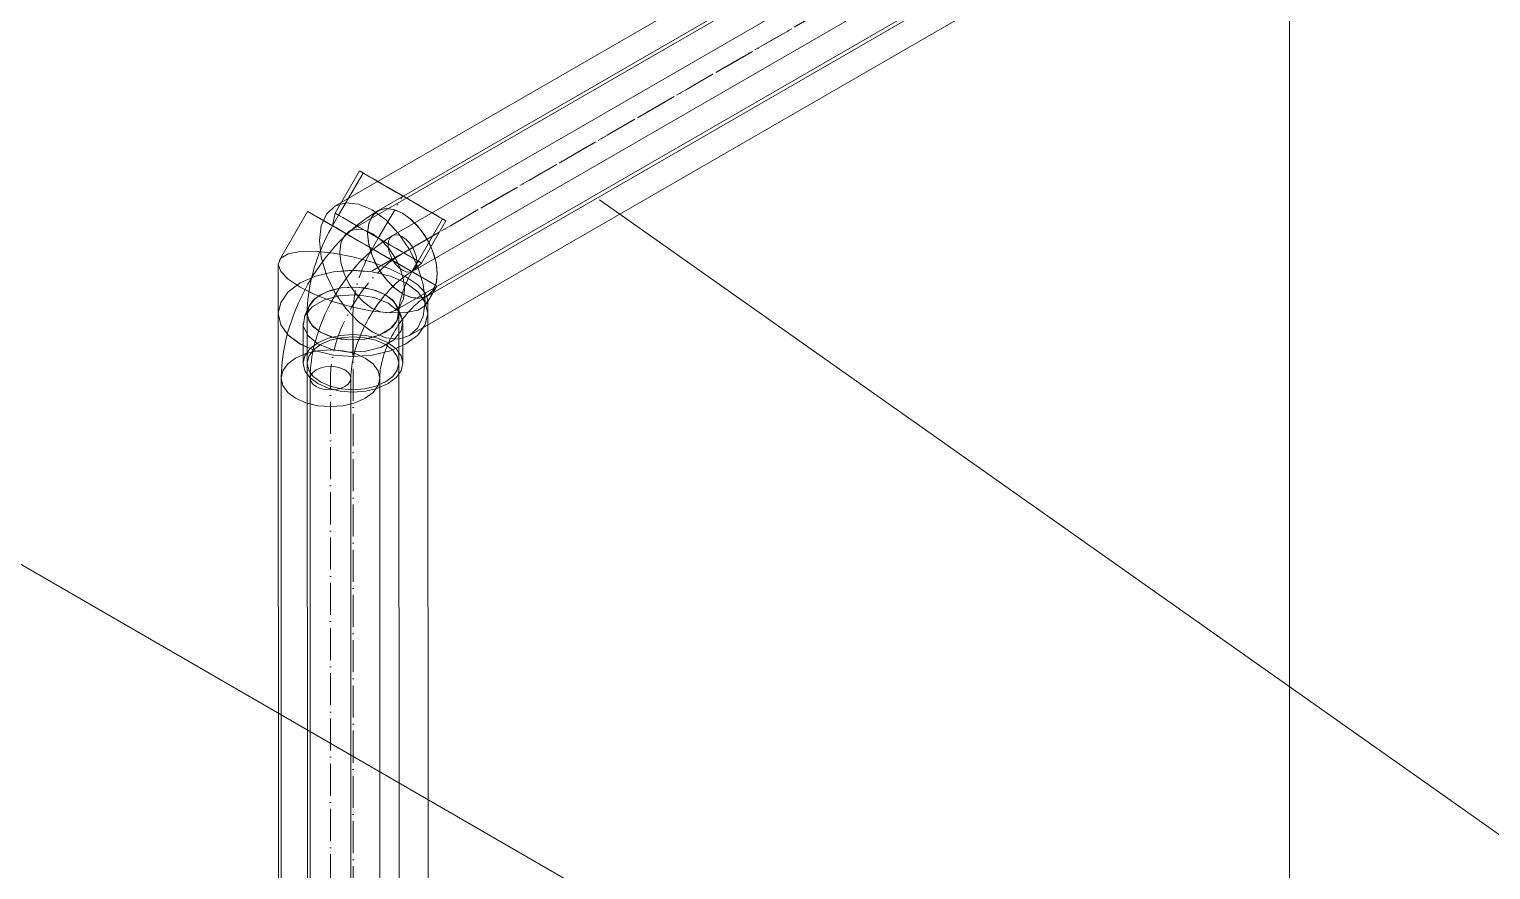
# Model space of a CAD drawing. Header units: millimetres. Extents: x -88595 to 880822, y -1054509 to -148035.
# Drawn here: x 394655.4 to 395111, y -313575 to -313313 of the extents above; entities that cross this region are included whole.
import ezdxf

# ---------------------------------------------------------------- set-up
doc = ezdxf.new("R2010")
doc.units = ezdxf.units.MM
doc.linetypes.add('$12$ADSK_Осевая', pattern=[14, 10, -2, 0, -2])
doc.linetypes.add('$13$ADSK_Осевая', pattern=[14, 10, -2, 0, -2])
for name, color, linetype, lineweight in [('Изоляция', 7, 'Continuous', 18), ('Марки', 7, 'Continuous', 20), ('Оборудование', 7, 'Continuous', 18), ('Трубопровод', 7, 'Continuous', 18), ('Трубопроводы', 7, 'Continuous', 18)]:
    doc.layers.add(name, color=color, linetype=linetype, lineweight=lineweight)

# ---------------------------------------------------------------- blocks, each defined once
blk = doc.blocks.new('$0$ADSK_МедьПайка_Отвод-гнутая труба - Отвод _гнутая труба_-V2-В_ОВ3_4')
at = {"layer": 'Трубопроводы', "color": 190, "true_color": 0x8000ff}
for points in [[(20795.14, 11584.79, 0), (20794.05, 11584.14, 0), (20792.98, 11583.45, 0), (20791.92, 11582.71, 0), (20790.88, 11581.94, 0), (20789.85, 11581.13, 0), (20788.83, 11580.28, 0), (20787.83, 11579.4, 0), (20786.85, 11578.48, 0), (20785.89, 11577.53, 0), (20784.94, 11576.54, 0), (20784.01, 11575.53, 0), (20783.1, 11574.48, 0), (20782.22, 11573.41, 0), (20781.35, 11572.31, 0), (20780.51, 11571.19, 0), (20779.69, 11570.05, 0), (20778.9, 11568.88, 0), (20778.13, 11567.69, 0), (20777.39, 11566.48, 0), (20776.68, 11565.26, 0), (20776, 11564.02, 0), (20775.34, 11562.76, 0), (20774.72, 11561.5, 0), (20774.13, 11560.22, 0), (20773.57, 11558.93, 0), (20773.04, 11557.63, 0), (20772.55, 11556.33, 0), (20772.09, 11555.02, 0), (20771.66, 11553.71, 0), (20771.27, 11552.4, 0), (20770.92, 11551.09, 0), (20770.61, 11549.78, 0), (20770.33, 11548.47, 0), (20770.09, 11547.16, 0), (20769.9, 11545.86, 0), (20769.74, 11544.57, 0), (20769.62, 11543.29, 0), (20769.55, 11542.01, 0), (20769.51, 11540.74, 0), (20769.51, 11540.4, 0)], [(20798.31, 11574.11, 0), (20797.15, 11574.95, 0), (20796.07, 11576.1, 0), (20795.14, 11577.46, 0), (20794.42, 11578.94, 0), (20793.97, 11580.45, 0), (20793.82, 11581.88, 0), (20793.97, 11583.14, 0), (20794.42, 11584.13, 0), (20795.14, 11584.79, 0), (20796.07, 11585.08, 0), (20797.15, 11584.97, 0), (20798.31, 11584.47, 0)], [(20798.31, 11584.47, 0), (20799.47, 11583.63, 0), (20800.56, 11582.48, 0), (20801.49, 11581.12, 0), (20802.2, 11579.64, 0), (20802.65, 11578.13, 0), (20802.8, 11576.7, 0), (20802.65, 11575.44, 0), (20802.2, 11574.45, 0), (20801.49, 11573.79, 0), (20800.56, 11573.5, 0), (20799.47, 11573.61, 0), (20798.31, 11574.11, 0)], [(20801.49, 11573.79, 0), (20800.77, 11573.36, 0), (20800.05, 11572.9, 0), (20799.32, 11572.39, 0), (20798.59, 11571.85, 0), (20797.85, 11571.27, 0), (20797.11, 11570.65, 0), (20796.38, 11570, 0), (20795.65, 11569.32, 0), (20794.92, 11568.6, 0), (20794.2, 11567.85, 0), (20793.49, 11567.07, 0), (20792.79, 11566.27, 0), (20792.1, 11565.43, 0), (20791.42, 11564.58, 0), (20790.76, 11563.69, 0), (20790.12, 11562.79, 0), (20789.49, 11561.87, 0), (20788.88, 11560.93, 0), (20788.3, 11559.97, 0), (20787.73, 11559, 0), (20787.19, 11558.02, 0), (20786.67, 11557.02, 0), (20786.18, 11556.02, 0), (20785.71, 11555.01, 0), (20785.27, 11554, 0), (20784.86, 11552.99, 0), (20784.48, 11551.97, 0), (20784.12, 11550.96, 0), (20783.79, 11549.96, 0), (20783.5, 11548.96, 0), (20783.23, 11547.96, 0), (20783, 11546.98, 0), (20782.79, 11546.02, 0), (20782.62, 11545.07, 0), (20782.48, 11544.13, 0), (20782.37, 11543.22, 0), (20782.28, 11542.33, 0), (20782.23, 11541.46, 0), (20782.21, 11540.63, 0), (20782.21, 11540.4, 0)], [(20771.37, 11537.81, 0), (20770.36, 11538.57, 0), (20769.73, 11539.46, 0), (20769.51, 11540.4, 0), (20769.73, 11541.35, 0), (20770.36, 11542.24, 0), (20771.37, 11543, 0), (20772.69, 11543.58, 0), (20774.22, 11543.95, 0), (20775.86, 11544.07, 0), (20777.5, 11543.95, 0), (20779.04, 11543.58, 0), (20780.35, 11543, 0)], [(20780.35, 11543, 0), (20781.36, 11542.24, 0), (20781.99, 11541.35, 0), (20782.21, 11540.4, 0), (20781.99, 11539.46, 0), (20781.36, 11538.57, 0), (20780.35, 11537.81, 0), (20779.04, 11537.23, 0), (20777.5, 11536.86, 0), (20775.86, 11536.74, 0), (20774.22, 11536.86, 0), (20772.69, 11537.23, 0), (20771.37, 11537.81, 0)]]:
    blk.add_polyline3d(points, dxfattribs=at)
blk = doc.blocks.new('$0$ADSK_МедьПайка_Отвод - Отвод медный под пайку двухраструбный-3268049-В_ОВ3_4')
at = {"layer": 'Трубопроводы', "color": 134, "true_color": 0x00a6a6}
for p, q in [((20778.85, 11601.51), (20771.25, 11588.35)), ((20779.95, 11600.87), (20772.35, 11587.71)), ((20771.25, 11588.35), (20770.45, 11584.42)), ((20772.35, 11587.71), (20770.45, 11584.42)), ((20797.1, 11573.43), (20804.7, 11586.59)), ((20798.2, 11572.79), (20805.8, 11585.95)), ((20795.2, 11570.13), (20797.1, 11573.43)), ((20795.2, 11570.13), (20798.2, 11572.79)), ((20762.94, 11559.04), (20761.71, 11556.11)), ((20762.54, 11557.09), (20762.54, 11553.98)), ((20791.94, 11556.11), (20790.71, 11559.04)), ((20791.11, 11553.98), (20791.11, 11557.09)), ((20761.27, 11553.98), (20761.27, 11541.57)), ((20762.54, 11553.98), (20762.54, 11541.57)), ((20791.11, 11541.57), (20791.11, 11553.98)), ((20792.38, 11541.57), (20792.38, 11553.98))]:
    blk.add_line(p, q, dxfattribs=at)
for points in [[(20800.1, 11589.24, 0), (20796.99, 11591.04, 0), (20793.56, 11593.02, 0), (20790.05, 11595.05, 0), (20786.69, 11596.99, 0), (20783.71, 11598.7, 0), (20781.33, 11600.08, 0), (20779.69, 11601.03, 0), (20778.91, 11601.48, 0), (20779.05, 11601.4, 0), (20780.09, 11600.8, 0), (20781.97, 11599.71, 0), (20784.55, 11598.22, 0)], [(20785.18, 11597.86, 0), (20782.81, 11599.22, 0), (20781.09, 11600.22, 0), (20780.13, 11600.77, 0), (20780.01, 11600.84, 0), (20780.72, 11600.43, 0), (20782.22, 11599.56, 0), (20784.42, 11598.3, 0), (20787.15, 11596.72, 0), (20790.23, 11594.94, 0), (20793.46, 11593.08, 0), (20796.61, 11591.26, 0), (20799.47, 11589.61, 0)], [(20784.55, 11598.22, 0), (20787.66, 11596.43, 0), (20791.09, 11594.45, 0), (20794.6, 11592.42, 0), (20797.96, 11590.48, 0), (20800.94, 11588.76, 0), (20803.32, 11587.38, 0), (20804.96, 11586.44, 0), (20805.74, 11585.99, 0), (20805.6, 11586.07, 0), (20804.56, 11586.67, 0), (20802.68, 11587.75, 0), (20800.1, 11589.24, 0)], [(20799.47, 11589.61, 0), (20801.84, 11588.24, 0), (20803.56, 11587.24, 0), (20804.52, 11586.69, 0), (20804.64, 11586.62, 0), (20803.93, 11587.03, 0), (20802.43, 11587.9, 0), (20800.23, 11589.17, 0), (20797.5, 11590.74, 0), (20794.42, 11592.52, 0), (20791.19, 11594.39, 0), (20788.04, 11596.21, 0), (20785.18, 11597.86, 0)], [(20776.95, 11585.06, 0), (20773.65, 11586.96, 0), (20771.7, 11588.09, 0), (20771.31, 11588.31, 0), (20772.54, 11587.6, 0), (20775.24, 11586.04, 0), (20779.09, 11583.82, 0), (20783.62, 11581.21, 0), (20788.27, 11578.52, 0), (20792.5, 11576.08, 0)], [(20762.54, 11557.09, 0), (20762.56, 11558.53, 0), (20762.64, 11559.97, 0), (20762.76, 11561.4, 0), (20762.92, 11562.84, 0), (20763.13, 11564.27, 0), (20763.38, 11565.7, 0), (20763.66, 11567.12, 0), (20763.99, 11568.54, 0), (20764.36, 11569.96, 0), (20764.77, 11571.37, 0), (20765.21, 11572.77, 0), (20765.69, 11574.16, 0), (20766.2, 11575.54, 0), (20766.75, 11576.92, 0), (20767.33, 11578.28, 0), (20767.95, 11579.63, 0), (20768.6, 11580.97, 0), (20769.28, 11582.29, 0), (20769.99, 11583.6, 0), (20770.45, 11584.42, 0)], [(20789.97, 11573.15, 0), (20786.08, 11575.4, 0), (20781.8, 11577.87, 0), (20777.65, 11580.27, 0), (20774.12, 11582.3, 0), (20771.64, 11583.74, 0), (20770.51, 11584.39, 0), (20770.86, 11584.18, 0), (20772.66, 11583.15, 0), (20775.68, 11581.4, 0)], [(20789.97, 11573.15, 0), (20787.11, 11574.8, 0), (20783.96, 11576.62, 0), (20780.73, 11578.49, 0), (20777.65, 11580.27, 0), (20774.92, 11581.84, 0), (20772.72, 11583.11, 0), (20771.22, 11583.98, 0), (20770.51, 11584.39, 0), (20770.63, 11584.32, 0), (20771.59, 11583.76, 0), (20773.31, 11582.77, 0), (20775.68, 11581.4, 0)], [(20792.5, 11576.08, 0), (20795.79, 11574.18, 0), (20797.75, 11573.05, 0), (20798.14, 11572.82, 0), (20796.91, 11573.53, 0), (20794.21, 11575.09, 0), (20790.36, 11577.31, 0), (20785.84, 11579.93, 0), (20781.18, 11582.62, 0), (20776.95, 11585.06, 0)], [(20775.68, 11581.4, 0), (20779.57, 11579.16, 0), (20783.84, 11576.69, 0), (20788, 11574.29, 0), (20791.53, 11572.25, 0), (20794.01, 11570.82, 0), (20795.14, 11570.16, 0), (20794.79, 11570.37, 0), (20792.99, 11571.41, 0), (20789.97, 11573.15, 0)], [(20775.68, 11581.4, 0), (20778.54, 11579.75, 0), (20781.69, 11577.93, 0), (20784.92, 11576.07, 0), (20788, 11574.29, 0), (20790.73, 11572.71, 0), (20792.93, 11571.45, 0), (20794.43, 11570.58, 0), (20795.14, 11570.16, 0), (20795.02, 11570.24, 0), (20794.06, 11570.79, 0), (20792.34, 11571.78, 0), (20789.97, 11573.15, 0)], [(20791.11, 11557.09, 0), (20791.12, 11557.56, 0), (20791.14, 11558.06, 0), (20791.19, 11558.6, 0), (20791.25, 11559.17, 0), (20791.34, 11559.77, 0), (20791.45, 11560.4, 0), (20791.58, 11561.05, 0), (20791.74, 11561.71, 0), (20791.91, 11562.4, 0), (20792.12, 11563.1, 0), (20792.34, 11563.81, 0), (20792.59, 11564.53, 0), (20792.86, 11565.27, 0), (20793.16, 11566, 0), (20793.47, 11566.74, 0), (20793.81, 11567.48, 0), (20794.17, 11568.22, 0), (20794.54, 11568.95, 0), (20794.94, 11569.68, 0), (20795.2, 11570.13, 0)], [(20766.72, 11551.26, 0), (20764.45, 11552.96, 0), (20763.03, 11554.95, 0), (20762.54, 11557.09, 0), (20763.03, 11559.22, 0), (20764.45, 11561.21, 0), (20766.72, 11562.92, 0), (20769.68, 11564.23, 0), (20773.13, 11565.05, 0), (20776.82, 11565.33, 0), (20780.52, 11565.05, 0), (20783.97, 11564.23, 0), (20786.93, 11562.92, 0)], [(20766.72, 11551.26, 0), (20763.88, 11553.6, 0), (20762.59, 11556.37, 0), (20763.03, 11559.22, 0), (20765.12, 11561.82, 0), (20768.63, 11563.84, 0), (20773.13, 11565.05, 0), (20778.07, 11565.3, 0), (20782.86, 11564.56, 0), (20786.93, 11562.92, 0)], [(20787.82, 11560.33, 0), (20783.4, 11562.12, 0), (20778.18, 11562.93, 0), (20772.8, 11562.66, 0), (20767.9, 11561.34, 0), (20764.08, 11559.13, 0), (20761.8, 11556.31, 0), (20761.33, 11553.2, 0), (20762.73, 11550.19, 0), (20765.83, 11547.63, 0)], [(20765.83, 11547.63, 0), (20770.25, 11545.85, 0), (20775.47, 11545.04, 0), (20780.85, 11545.31, 0), (20785.75, 11546.63, 0), (20789.57, 11548.83, 0), (20791.85, 11551.66, 0), (20792.32, 11554.77, 0), (20790.92, 11557.78, 0), (20787.82, 11560.33, 0)], [(20786.93, 11562.92, 0), (20789.77, 11560.57, 0), (20791.06, 11557.81, 0), (20790.62, 11554.95, 0), (20788.53, 11552.36, 0), (20785.02, 11550.33, 0), (20780.52, 11549.12, 0), (20775.58, 11548.87, 0), (20770.78, 11549.61, 0), (20766.72, 11551.26, 0)], [(20786.93, 11562.92, 0), (20789.2, 11561.21, 0), (20790.62, 11559.22, 0), (20791.11, 11557.09, 0), (20790.62, 11554.95, 0), (20789.2, 11552.96, 0), (20786.93, 11551.26, 0), (20783.97, 11549.94, 0), (20780.52, 11549.12, 0), (20776.82, 11548.84, 0), (20773.13, 11549.12, 0), (20769.68, 11549.94, 0), (20766.72, 11551.26, 0)], [(20765.83, 11535.22, 0), (20763.35, 11537.08, 0), (20761.8, 11539.25, 0), (20761.27, 11541.57, 0), (20761.8, 11543.9, 0), (20763.35, 11546.06, 0), (20765.83, 11547.92, 0), (20769.05, 11549.35, 0), (20772.8, 11550.25, 0), (20776.82, 11550.55, 0), (20780.85, 11550.25, 0), (20784.6, 11549.35, 0), (20787.82, 11547.92, 0)], [(20786.93, 11547.41, 0), (20783.97, 11548.72, 0), (20780.52, 11549.54, 0), (20776.82, 11549.82, 0), (20773.13, 11549.54, 0), (20769.68, 11548.72, 0), (20766.72, 11547.41, 0), (20764.45, 11545.7, 0), (20763.03, 11543.71, 0), (20762.54, 11541.57, 0), (20763.03, 11539.44, 0), (20764.45, 11537.45, 0), (20766.72, 11535.74, 0)], [(20787.82, 11547.92, 0), (20790.3, 11546.06, 0), (20791.85, 11543.9, 0), (20792.38, 11541.57, 0), (20791.85, 11539.25, 0), (20790.3, 11537.08, 0), (20787.82, 11535.22, 0), (20784.6, 11533.8, 0), (20780.85, 11532.9, 0), (20776.82, 11532.59, 0), (20772.8, 11532.9, 0), (20769.05, 11533.8, 0), (20765.83, 11535.22, 0)], [(20766.72, 11535.74, 0), (20769.68, 11534.43, 0), (20773.13, 11533.61, 0), (20776.82, 11533.33, 0), (20780.52, 11533.61, 0), (20783.97, 11534.43, 0), (20786.93, 11535.74, 0), (20789.2, 11537.45, 0), (20790.62, 11539.44, 0), (20791.11, 11541.57, 0), (20790.62, 11543.71, 0), (20789.2, 11545.7, 0), (20786.93, 11547.41, 0)]]:
    blk.add_polyline3d(points, dxfattribs=at)
blk = doc.blocks.new('$0$ADSK_Наружный блок кондиционера сплит-системы1 - AV16IMVEV-4475072-В_ОВ3_4')
at = {"layer": 'Оборудование'}
for p, q in [((20840.88, 11167.99), (20840.88, 12539.7)), ((20170.35, 11559.9), (20835.03, 11176.15))]:
    blk.add_line(p, q, dxfattribs=at)

msp = doc.modelspace()

# ---------------------------------------------------------------- linework, layer by layer
at = {"layer": 'Изоляция', "color": 134, "true_color": 0x00a6a6}
for p, q in [((395503.48, -312933.51), (394750.68, -313368.14)), ((394773.97, -313408.47), (395536.41, -312968.27)), ((394742.16, -313369.73), (394733.37, -313384.95)), ((394733.04, -313386.2), (394733.04, -313401.57)), ((394779.27, -313398.59), (394782.49, -313393.02)), ((394779.61, -313401.57), (394779.61, -313397.34)), ((394733.04, -313401.58), (394733.19, -313654.4)), ((394779.76, -313654.37), (394779.61, -313401.55))]:
    msp.add_line(p, q, dxfattribs=at)
at = {"layer": 'Изоляция', "color": 190, "true_color": 0x8000ff}
for p, q in [((395455.57, -312970.33), (394764.08, -313369.56)), ((394779.43, -313396.15), (395470.92, -312996.92)), ((394733.96, -313421.74), (394733.96, -313622.41)), ((394764.66, -313622.41), (394764.66, -313421.74))]:
    msp.add_line(p, q, dxfattribs=at)
at = {"layer": 'Изоляция', "color": 134, "true_color": 0x00a6a6}
for points in [[(394762.32, -313369.29, 0), (394758.06, -313367.48, 0), (394754.09, -313367.09, 0), (394750.68, -313368.14, 0), (394748.06, -313370.56, 0), (394746.42, -313374.2, 0), (394745.86, -313378.8, 0)], [(394745.86, -313371.87, 0), (394742.24, -313369.78, 0), (394744.01, -313370.8, 0), (394750.68, -313374.65, 0)], [(394773.97, -313388.1, 0), (394764.17, -313382.44, 0), (394753.89, -313376.5, 0), (394745.86, -313371.87, 0)], [(394778.79, -313397.81, 0), (394778.23, -313392.56, 0), (394776.58, -313387.03, 0), (394773.97, -313381.58, 0), (394770.56, -313376.59, 0), (394766.58, -313372.4, 0), (394762.32, -313369.29, 0)], [(394750.68, -313374.65, 0), (394760.47, -313380.31, 0), (394770.76, -313386.25, 0), (394778.79, -313390.88, 0)], [(394745.86, -313378.8, 0), (394746.42, -313384.04, 0), (394748.06, -313389.58, 0), (394750.68, -313395.03, 0), (394754.09, -313400.02, 0), (394758.06, -313404.21, 0), (394762.32, -313407.32, 0)], [(394739.86, -313393.4, 0), (394736.16, -313390.88, 0), (394733.83, -313388.43, 0), (394733.04, -313386.2, 0), (394733.83, -313384.35, 0), (394736.16, -313383.01, 0), (394739.86, -313382.26, 0)], [(394739.86, -313382.26, 0), (394744.68, -313382.16, 0), (394750.3, -313382.72, 0), (394756.32, -313383.89, 0), (394762.35, -313385.6, 0), (394767.97, -313387.73, 0), (394772.79, -313390.14, 0)], [(394772.79, -313392.05, 0), (394767.97, -313389.91, 0), (394762.35, -313388.57, 0), (394756.32, -313388.11, 0), (394750.3, -313388.57, 0), (394744.68, -313389.92, 0), (394739.86, -313392.06, 0)], [(394739.86, -313392.06, 0), (394744.68, -313389.92, 0), (394750.3, -313388.58, 0), (394756.32, -313388.12, 0), (394762.35, -313388.58, 0), (394767.97, -313389.92, 0), (394772.79, -313392.06, 0)], [(394772.79, -313390.14, 0), (394776.49, -313392.65, 0), (394778.81, -313395.11, 0), (394779.61, -313397.34, 0), (394778.81, -313399.18, 0), (394776.49, -313400.53, 0), (394772.79, -313401.27, 0)], [(394778.79, -313390.88, 0), (394782.4, -313392.97, 0), (394780.64, -313391.95, 0), (394773.97, -313388.1, 0)], [(394739.86, -313392.06, 0), (394736.16, -313394.85, 0), (394733.83, -313398.09, 0), (394733.04, -313401.57, 0), (394733.83, -313405.06, 0), (394736.16, -313408.3, 0), (394739.86, -313411.08, 0)], [(394739.86, -313411.07, 0), (394736.16, -313408.29, 0), (394733.83, -313405.05, 0), (394733.04, -313401.57, 0), (394733.83, -313398.09, 0), (394736.16, -313394.84, 0), (394739.86, -313392.06, 0)], [(394772.79, -313401.27, 0), (394767.97, -313401.37, 0), (394762.35, -313400.82, 0), (394756.32, -313399.64, 0), (394750.3, -313397.93, 0), (394744.68, -313395.8, 0), (394739.86, -313393.4, 0)], [(394772.79, -313411.07, 0), (394776.49, -313408.28, 0), (394778.81, -313405.04, 0), (394779.61, -313401.56, 0), (394778.81, -313398.07, 0), (394776.49, -313394.83, 0), (394772.79, -313392.05, 0)], [(394772.79, -313392.06, 0), (394776.49, -313394.84, 0), (394778.81, -313398.09, 0), (394779.61, -313401.57, 0), (394778.81, -313405.05, 0), (394776.49, -313408.29, 0), (394772.79, -313411.07, 0)], [(394762.32, -313407.32, 0), (394766.58, -313409.13, 0), (394770.56, -313409.52, 0), (394773.97, -313408.47, 0), (394776.58, -313406.04, 0), (394778.23, -313402.41, 0), (394778.79, -313397.81, 0)], [(394739.86, -313411.08, 0), (394744.68, -313413.22, 0), (394750.3, -313414.56, 0), (394756.32, -313415.02, 0), (394762.35, -313414.56, 0), (394767.97, -313413.21, 0), (394772.79, -313411.07, 0)], [(394772.79, -313411.07, 0), (394767.97, -313413.21, 0), (394762.35, -313414.55, 0), (394756.32, -313415.01, 0), (394750.3, -313414.55, 0), (394744.68, -313413.21, 0), (394739.86, -313411.07, 0)]]:
    msp.add_polyline3d(points, dxfattribs=at)
at = {"layer": 'Изоляция', "color": 190, "true_color": 0x8000ff}
for points in [[(394764.08, -313369.56, 0), (394762.74, -313370.37, 0), (394761.42, -313371.22, 0), (394760.13, -313372.12, 0), (394758.86, -313373.05, 0), (394757.62, -313374.03, 0), (394756.41, -313375.04, 0), (394755.22, -313376.09, 0), (394754.06, -313377.18, 0), (394752.93, -313378.3, 0), (394751.82, -313379.45, 0), (394750.74, -313380.63, 0), (394749.68, -313381.84, 0), (394748.66, -313383.08, 0), (394747.66, -313384.35, 0), (394746.69, -313385.64, 0), (394745.75, -313386.96, 0), (394744.84, -313388.3, 0), (394743.96, -313389.67, 0), (394743.11, -313391.05, 0), (394742.29, -313392.46, 0), (394741.51, -313393.88, 0), (394740.76, -313395.32, 0), (394740.04, -313396.77, 0), (394739.36, -313398.24, 0), (394738.72, -313399.73, 0), (394738.11, -313401.22, 0), (394737.54, -313402.73, 0), (394737, -313404.24, 0), (394736.51, -313405.77, 0), (394736.06, -313407.3, 0), (394735.64, -313408.84, 0), (394735.27, -313410.39, 0), (394734.95, -313411.94, 0), (394734.66, -313413.5, 0), (394734.43, -313415.06, 0), (394734.23, -313416.62, 0), (394734.09, -313418.18, 0), (394734, -313419.75, 0), (394733.96, -313421.32, 0), (394733.96, -313421.74, 0)], [(394760.9, -313376.59, 0), (394761.17, -313373.96, 0), (394761.98, -313371.77, 0), (394763.27, -313370.14, 0), (394764.99, -313369.15, 0), (394767.05, -313368.85, 0), (394769.34, -313369.24, 0), (394771.76, -313370.32, 0)], [(394771.76, -313370.32, 0), (394768.95, -313369.13, 0), (394766.33, -313368.87, 0), (394764.08, -313369.56, 0), (394762.36, -313371.16, 0), (394761.27, -313373.56, 0), (394760.9, -313376.59, 0)], [(394782.61, -313389.12, 0), (394782.24, -313385.67, 0), (394781.16, -313382.02, 0), (394779.43, -313378.43, 0), (394777.18, -313375.14, 0), (394774.57, -313372.37, 0), (394771.76, -313370.32, 0)], [(394771.76, -313370.32, 0), (394774.17, -313372.03, 0), (394776.47, -313374.29, 0), (394778.53, -313376.97, 0), (394780.24, -313379.94, 0), (394781.54, -313383.07, 0), (394782.34, -313386.18, 0), (394782.61, -313389.12, 0)], [(394760.9, -313376.59, 0), (394761.27, -313380.05, 0), (394762.36, -313383.7, 0), (394764.08, -313387.29, 0), (394766.33, -313390.58, 0), (394768.95, -313393.34, 0), (394771.76, -313395.39, 0)], [(394771.76, -313395.39, 0), (394769.34, -313393.68, 0), (394767.05, -313391.43, 0), (394764.99, -313388.75, 0), (394763.27, -313385.77, 0), (394761.98, -313382.65, 0), (394761.17, -313379.53, 0), (394760.9, -313376.59, 0)], [(394771.76, -313395.39, 0), (394774.57, -313396.59, 0), (394777.18, -313396.84, 0), (394779.43, -313396.15, 0), (394781.16, -313394.55, 0), (394782.24, -313392.15, 0), (394782.61, -313389.12, 0)], [(394782.61, -313389.12, 0), (394782.34, -313391.76, 0), (394781.53, -313393.94, 0), (394780.24, -313395.57, 0), (394778.52, -313396.56, 0), (394776.46, -313396.87, 0), (394774.17, -313396.47, 0), (394771.76, -313395.39, 0)], [(394779.43, -313396.15, 0), (394778.98, -313396.42, 0), (394778.51, -313396.73, 0), (394778.01, -313397.07, 0), (394777.5, -313397.45, 0), (394776.97, -313397.87, 0), (394776.43, -313398.32, 0), (394775.88, -313398.81, 0), (394775.32, -313399.32, 0), (394774.77, -313399.87, 0), (394774.21, -313400.46, 0), (394773.65, -313401.07, 0), (394773.09, -313401.7, 0), (394772.54, -313402.37, 0), (394772, -313403.06, 0), (394771.47, -313403.77, 0), (394770.95, -313404.5, 0), (394770.44, -313405.24, 0), (394769.95, -313406.01, 0), (394769.47, -313406.79, 0), (394769.01, -313407.58, 0), (394768.57, -313408.38, 0), (394768.15, -313409.19, 0), (394767.75, -313410, 0), (394767.37, -313410.82, 0), (394767.01, -313411.64, 0), (394766.68, -313412.45, 0), (394766.37, -313413.26, 0), (394766.09, -313414.06, 0), (394765.84, -313414.85, 0), (394765.61, -313415.63, 0), (394765.4, -313416.4, 0), (394765.22, -313417.14, 0), (394765.07, -313417.87, 0), (394764.94, -313418.57, 0), (394764.84, -313419.24, 0), (394764.76, -313419.88, 0), (394764.7, -313420.49, 0), (394764.67, -313421.07, 0), (394764.66, -313421.61, 0), (394764.66, -313421.74, 0)], [(394760.16, -313415.48, 0), (394756.98, -313414.07, 0), (394753.28, -313413.18, 0), (394749.31, -313412.88, 0), (394745.33, -313413.18, 0), (394741.63, -313414.07, 0), (394738.45, -313415.48, 0)], [(394738.45, -313415.48, 0), (394741.63, -313414.07, 0), (394745.33, -313413.18, 0), (394749.31, -313412.88, 0), (394753.28, -313413.18, 0), (394756.98, -313414.07, 0), (394760.16, -313415.48, 0)], [(394738.45, -313415.48, 0), (394736.01, -313417.31, 0), (394734.48, -313419.45, 0), (394733.96, -313421.74, 0), (394734.48, -313424.04, 0), (394736.01, -313426.17, 0), (394738.45, -313428.01, 0)], [(394738.45, -313428.01, 0), (394736.01, -313426.17, 0), (394734.48, -313424.04, 0), (394733.96, -313421.74, 0), (394734.48, -313419.45, 0), (394736.01, -313417.31, 0), (394738.45, -313415.48, 0)], [(394760.16, -313428.01, 0), (394762.6, -313426.17, 0), (394764.13, -313424.04, 0), (394764.66, -313421.74, 0), (394764.13, -313419.45, 0), (394762.6, -313417.31, 0), (394760.16, -313415.48, 0)], [(394760.16, -313415.48, 0), (394762.6, -313417.31, 0), (394764.13, -313419.45, 0), (394764.66, -313421.74, 0), (394764.13, -313424.04, 0), (394762.6, -313426.17, 0), (394760.16, -313428.01, 0)], [(394738.45, -313428.01, 0), (394741.63, -313429.42, 0), (394745.33, -313430.3, 0), (394749.31, -313430.61, 0), (394753.28, -313430.3, 0), (394756.98, -313429.42, 0), (394760.16, -313428.01, 0)], [(394760.16, -313428.01, 0), (394756.98, -313429.42, 0), (394753.28, -313430.3, 0), (394749.31, -313430.61, 0), (394745.33, -313430.3, 0), (394741.63, -313429.42, 0), (394738.45, -313428.01, 0)]]:
    msp.add_polyline3d(points, dxfattribs=at)
at = {"layer": 'Марки'}
msp.add_line((394833.23, -313366.13), (395261.3, -313668.23), dxfattribs=at)
at = {"layer": 'Трубопровод', "color": 134, "true_color": 0x00a6a6}
for p, q in [((395504.32, -312943.42), (394755.18, -313375.93)), ((394769.47, -313400.67), (395518.6, -312968.16)), ((394742.04, -313401.57), (394742.19, -313654.39)), ((394770.76, -313654.38), (394770.61, -313401.56))]:
    msp.add_line(p, q, dxfattribs=at)
at = {"layer": 'Трубопровод', "color": 134, "linetype": '$12$ADSK_Осевая', "true_color": 0x00a6a6}
for p, q in [((394762.32, -313388.3), (395511.46, -312955.79)), ((394762.32, -313388.3), (395511.46, -312955.79)), ((394756.47, -313654.39), (394756.32, -313401.57)), ((394756.47, -313654.39), (394756.32, -313401.57))]:
    msp.add_line(p, q, dxfattribs=at)
at = {"layer": 'Трубопровод', "color": 190, "true_color": 0x8000ff}
for p, q in [((395460.07, -312978.13), (394768.58, -313377.36)), ((394774.93, -313388.36), (395466.42, -312989.13)), ((394742.96, -313421.74), (394742.96, -313622.41)), ((394755.66, -313622.41), (394755.66, -313421.74))]:
    msp.add_line(p, q, dxfattribs=at)
at = {"layer": 'Трубопровод', "color": 190, "linetype": '$12$ADSK_Осевая', "true_color": 0x8000ff}
for p, q in [((394771.76, -313382.86), (395463.24, -312983.63)), ((394771.76, -313382.86), (395463.24, -312983.63)), ((394749.31, -313622.41), (394749.31, -313421.74)), ((394749.31, -313622.41), (394749.31, -313421.74))]:
    msp.add_line(p, q, dxfattribs=at)
at = {"layer": 'Трубопровод', "color": 134, "true_color": 0x00a6a6}
for points in [[(394762.32, -313376.64, 0), (394759.71, -313375.53, 0), (394757.27, -313375.29, 0), (394755.18, -313375.93, 0), (394753.58, -313377.42, 0), (394752.57, -313379.65, 0), (394752.22, -313382.47, 0)], [(394772.42, -313394.14, 0), (394772.08, -313390.92, 0), (394771.07, -313387.52, 0), (394769.47, -313384.18, 0), (394767.37, -313381.12, 0), (394764.94, -313378.55, 0), (394762.32, -313376.64, 0)], [(394752.22, -313382.47, 0), (394752.57, -313385.69, 0), (394753.58, -313389.08, 0), (394755.18, -313392.43, 0), (394757.27, -313395.49, 0), (394759.71, -313398.06, 0), (394762.32, -313399.97, 0)], [(394766.42, -313395.73, 0), (394763.47, -313394.42, 0), (394760.02, -313393.59, 0), (394756.32, -313393.31, 0), (394752.63, -313393.6, 0), (394749.18, -313394.42, 0), (394746.22, -313395.73, 0)], [(394762.32, -313399.97, 0), (394764.94, -313401.08, 0), (394767.37, -313401.32, 0), (394769.47, -313400.67, 0), (394771.07, -313399.19, 0), (394772.08, -313396.96, 0), (394772.42, -313394.14, 0)], [(394746.22, -313395.73, 0), (394743.95, -313397.44, 0), (394742.53, -313399.43, 0), (394742.04, -313401.57, 0), (394742.53, -313403.71, 0), (394743.95, -313405.7, 0), (394746.22, -313407.41, 0)], [(394766.42, -313407.4, 0), (394768.69, -313405.69, 0), (394770.12, -313403.7, 0), (394770.61, -313401.56, 0), (394770.12, -313399.42, 0), (394768.69, -313397.43, 0), (394766.42, -313395.73, 0)], [(394746.22, -313407.41, 0), (394749.18, -313408.72, 0), (394752.63, -313409.54, 0), (394756.32, -313409.82, 0), (394760.02, -313409.54, 0), (394763.47, -313408.71, 0), (394766.42, -313407.4, 0)]]:
    msp.add_polyline3d(points, dxfattribs=at)
at = {"layer": 'Трубопровод', "color": 190, "true_color": 0x8000ff}
for points in [[(394771.76, -313377.67, 0), (394770.59, -313377.18, 0), (394769.51, -313377.07, 0), (394768.58, -313377.36, 0), (394767.87, -313378.02, 0), (394767.42, -313379.01, 0), (394767.27, -313380.26, 0)], [(394767.27, -313380.26, 0), (394767.42, -313381.7, 0), (394767.87, -313383.2, 0), (394768.58, -313384.69, 0), (394769.51, -313386.05, 0), (394770.59, -313387.19, 0), (394771.76, -313388.04, 0)], [(394776.25, -313385.45, 0), (394776.09, -313384.02, 0), (394775.64, -313382.51, 0), (394774.93, -313381.02, 0), (394774, -313379.66, 0), (394772.92, -313378.52, 0), (394771.76, -313377.67, 0)], [(394771.76, -313388.04, 0), (394772.92, -313388.54, 0), (394774, -313388.64, 0), (394774.93, -313388.36, 0), (394775.64, -313387.69, 0), (394776.09, -313386.7, 0), (394776.25, -313385.45, 0)], [(394744.82, -313419.15, 0), (394743.81, -313419.91, 0), (394743.17, -313420.79, 0), (394742.96, -313421.74, 0), (394743.17, -313422.69, 0), (394743.81, -313423.58, 0), (394744.82, -313424.34, 0)], [(394753.8, -313419.15, 0), (394752.48, -313418.57, 0), (394750.95, -313418.2, 0), (394749.31, -313418.08, 0), (394747.66, -313418.2, 0), (394746.13, -313418.57, 0), (394744.82, -313419.15, 0)], [(394753.8, -313424.34, 0), (394754.81, -313423.58, 0), (394755.44, -313422.69, 0), (394755.66, -313421.74, 0), (394755.44, -313420.79, 0), (394754.81, -313419.91, 0), (394753.8, -313419.15, 0)], [(394744.82, -313424.34, 0), (394746.13, -313424.92, 0), (394747.66, -313425.28, 0), (394749.31, -313425.41, 0), (394750.95, -313425.28, 0), (394752.48, -313424.92, 0), (394753.8, -313424.34, 0)]]:
    msp.add_polyline3d(points, dxfattribs=at)
at = {"layer": 'Трубопроводы', "color": 134, "linetype": '$12$ADSK_Осевая', "true_color": 0x00a6a6}
for p, q in [((394764.22, -313378.08), (394771.82, -313364.92)), ((394762.32, -313381.38), (394764.22, -313378.08)), ((394756.32, -313401.57), (394756.32, -313404.67)), ((394756.32, -313404.67), (394756.32, -313417.08))]:
    msp.add_line(p, q, dxfattribs=at)
at = {"layer": 'Трубопроводы', "color": 134, "linetype": '$13$ADSK_Осевая', "true_color": 0x00a6a6}
msp.add_ellipse((394776.81, -313389.74), major_axis=(14.49, 25.09), ratio=0.57735, start_param=1.570796, end_param=2.356194, dxfattribs=at)
at = {"layer": 'Трубопроводы', "color": 190, "linetype": '$13$ADSK_Осевая', "true_color": 0x8000ff}
msp.add_ellipse((394771.76, -313408.78), major_axis=(15.87, 27.5), ratio=0.57735, start_param=0.785398, end_param=2.356194, dxfattribs=at)

# ---------------------------------------------------------------- block references
at = {"layer": 'Оборудование'}
msp.add_blockref('$0$ADSK_Наружный блок кондиционера сплит-системы1 - AV16IMVEV-4475072-В_ОВ3_4', (374207.4, -324880.93), dxfattribs=at)
at = {"layer": 'Трубопроводы', "color": 134, "true_color": 0x00a6a6}
msp.add_blockref('$0$ADSK_МедьПайка_Отвод - Отвод медный под пайку двухраструбный-3268049-В_ОВ3_4', (373979.5, -324958.65), dxfattribs=at)
at = {"layer": 'Трубопроводы', "color": 190, "true_color": 0x8000ff}
msp.add_blockref('$0$ADSK_МедьПайка_Отвод-гнутая труба - Отвод _гнутая труба_-V2-В_ОВ3_4', (373973.45, -324962.15), dxfattribs=at)

doc.saveas('drawing.dxf')
